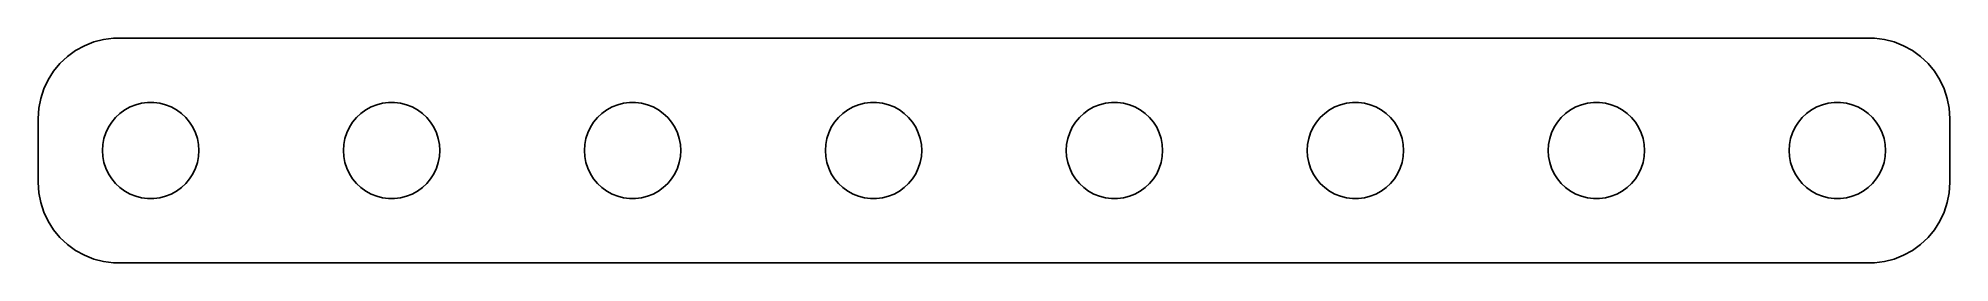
# Model space of a CAD drawing. Header units: metres. Extents: x -29.8 to 29.8, y -3.5 to 3.5.
import ezdxf

# ---------------------------------------------------------------- set-up
doc = ezdxf.new("R2010")
doc.units = ezdxf.units.M

msp = doc.modelspace()

# ---------------------------------------------------------------- linework, layer by layer
for p, q in [((-28.5896, 3.11081), (-28.8436, 2.92627)), ((-28.3144, 3.26205), (-28.5896, 3.11081)), ((-28.0225, 3.37764), (-28.3144, 3.26205)), ((-27.7184, 3.4557), (-28.0225, 3.37764)), ((-27.407, 3.49506), (-27.7184, 3.4557)), ((27.407, 3.49506), (-27.407, 3.49506)), ((27.7184, 3.4557), (27.407, 3.49506)), ((28.0225, 3.37764), (27.7184, 3.4557)), ((28.3144, 3.26205), (28.0225, 3.37764)), ((28.5896, 3.11081), (28.3144, 3.26205)), ((28.8436, 2.92627), (28.5896, 3.11081)), ((-29.2725, 2.46945), (-29.4408, 2.20438)), ((-29.0724, 2.71136), (-29.2725, 2.46945)), ((-28.8436, 2.92627), (-29.0724, 2.71136)), ((29.0724, 2.71136), (28.8436, 2.92627)), ((29.2725, 2.46945), (29.0724, 2.71136)), ((29.4408, 2.20438), (29.2725, 2.46945)), ((-29.5744, 1.9203), (-29.6714, 1.62172)), ((-29.4408, 2.20438), (-29.5744, 1.9203)), ((29.5744, 1.9203), (29.4408, 2.20438)), ((29.6714, 1.62172), (29.5744, 1.9203)), ((-29.7303, 1.31332), (-29.75, 1)), ((-29.6714, 1.62172), (-29.7303, 1.31332)), ((-27.2061, 1.15576), (-27.0537, 1.26648)), ((-27.0537, 1.26648), (-26.8887, 1.35724)), ((-26.8887, 1.35724), (-26.7135, 1.42657)), ((-26.7135, 1.42657), (-26.5311, 1.47342)), ((-26.5311, 1.47342), (-26.3442, 1.49704)), ((-26.3442, 1.49704), (-26.1558, 1.49704)), ((-26.1558, 1.49704), (-25.9689, 1.47342)), ((-25.9689, 1.47342), (-25.7865, 1.42657)), ((-25.7865, 1.42657), (-25.6113, 1.35724)), ((-25.6113, 1.35724), (-25.4463, 1.26648)), ((-25.4463, 1.26648), (-25.2939, 1.15576)), ((-19.7061, 1.15576), (-19.5537, 1.26648)), ((-19.5537, 1.26648), (-19.3887, 1.35724)), ((-19.3887, 1.35724), (-19.2135, 1.42657)), ((-19.2135, 1.42657), (-19.0311, 1.47342)), ((-19.0311, 1.47342), (-18.8442, 1.49704)), ((-18.8442, 1.49704), (-18.6558, 1.49704)), ((-18.6558, 1.49704), (-18.4689, 1.47342)), ((-18.4689, 1.47342), (-18.2865, 1.42657)), ((-18.2865, 1.42657), (-18.1113, 1.35724)), ((-18.1113, 1.35724), (-17.9463, 1.26648)), ((-17.9463, 1.26648), (-17.7939, 1.15576)), ((-12.2061, 1.15576), (-12.0537, 1.26648)), ((-12.0537, 1.26648), (-11.8887, 1.35724)), ((-11.8887, 1.35724), (-11.7135, 1.42657)), ((-11.7135, 1.42657), (-11.5311, 1.47342)), ((-11.5311, 1.47342), (-11.3442, 1.49704)), ((-11.3442, 1.49704), (-11.1558, 1.49704)), ((-11.1558, 1.49704), (-10.9689, 1.47342)), ((-10.9689, 1.47342), (-10.7865, 1.42657)), ((-10.7865, 1.42657), (-10.6113, 1.35724)), ((-10.6113, 1.35724), (-10.4463, 1.26648)), ((-10.4463, 1.26648), (-10.2939, 1.15576)), ((-4.70613, 1.15576), (-4.55373, 1.26648)), ((-4.55373, 1.26648), (-4.38866, 1.35724)), ((-4.38866, 1.35724), (-4.21352, 1.42657)), ((-4.21352, 1.42657), (-4.03107, 1.47342)), ((-4.03107, 1.47342), (-3.84418, 1.49704)), ((-3.84418, 1.49704), (-3.65581, 1.49704)), ((-3.65581, 1.49704), (-3.46892, 1.47342)), ((-3.46892, 1.47342), (-3.28647, 1.42657)), ((-3.28647, 1.42657), (-3.11133, 1.35724)), ((-3.11133, 1.35724), (-2.94626, 1.26648)), ((-2.94626, 1.26648), (-2.79385, 1.15576)), ((2.79385, 1.15576), (2.94626, 1.26648)), ((2.94626, 1.26648), (3.11133, 1.35724)), ((3.11133, 1.35724), (3.28647, 1.42657)), ((3.28647, 1.42657), (3.46892, 1.47342)), ((3.46892, 1.47342), (3.65581, 1.49704)), ((3.65581, 1.49704), (3.84418, 1.49704)), ((3.84418, 1.49704), (4.03107, 1.47342)), ((4.03107, 1.47342), (4.21352, 1.42657)), ((4.21352, 1.42657), (4.38866, 1.35724)), ((4.38866, 1.35724), (4.55373, 1.26648)), ((4.55373, 1.26648), (4.70613, 1.15576)), ((10.2939, 1.15576), (10.4463, 1.26648)), ((10.4463, 1.26648), (10.6113, 1.35724)), ((10.6113, 1.35724), (10.7865, 1.42657)), ((10.7865, 1.42657), (10.9689, 1.47342)), ((10.9689, 1.47342), (11.1558, 1.49704)), ((11.1558, 1.49704), (11.3442, 1.49704)), ((11.3442, 1.49704), (11.5311, 1.47342)), ((11.5311, 1.47342), (11.7135, 1.42657)), ((11.7135, 1.42657), (11.8887, 1.35724)), ((11.8887, 1.35724), (12.0537, 1.26648)), ((12.0537, 1.26648), (12.2061, 1.15576)), ((17.7939, 1.15576), (17.9463, 1.26648)), ((17.9463, 1.26648), (18.1113, 1.35724)), ((18.1113, 1.35724), (18.2865, 1.42657)), ((18.2865, 1.42657), (18.4689, 1.47342)), ((18.4689, 1.47342), (18.6558, 1.49704)), ((18.6558, 1.49704), (18.8442, 1.49704)), ((18.8442, 1.49704), (19.0311, 1.47342)), ((19.0311, 1.47342), (19.2135, 1.42657)), ((19.2135, 1.42657), (19.3887, 1.35724)), ((19.3887, 1.35724), (19.5537, 1.26648)), ((19.5537, 1.26648), (19.7061, 1.15576)), ((25.2939, 1.15576), (25.4463, 1.26648)), ((25.4463, 1.26648), (25.6113, 1.35724)), ((25.6113, 1.35724), (25.7865, 1.42657)), ((25.7865, 1.42657), (25.9689, 1.47342)), ((25.9689, 1.47342), (26.1558, 1.49704)), ((26.1558, 1.49704), (26.3442, 1.49704)), ((26.3442, 1.49704), (26.5311, 1.47342)), ((26.5311, 1.47342), (26.7135, 1.42657)), ((26.7135, 1.42657), (26.8887, 1.35724)), ((26.8887, 1.35724), (27.0537, 1.26648)), ((27.0537, 1.26648), (27.2061, 1.15576)), ((29.7303, 1.31332), (29.6714, 1.62172)), ((29.75, 1), (29.7303, 1.31332)), ((-29.75, 1), (-29.75, -1)), ((-27.6447, 0.552185), (-27.5645, 0.722626)), ((-27.5645, 0.722626), (-27.4635, 0.881668)), ((-27.4635, 0.881668), (-27.3434, 1.02681)), ((-27.3434, 1.02681), (-27.2061, 1.15576)), ((-25.2939, 1.15576), (-25.1565, 1.02681)), ((-25.1565, 1.02681), (-25.0365, 0.881668)), ((-25.0365, 0.881668), (-24.9355, 0.722626)), ((-24.9355, 0.722626), (-24.8553, 0.552185)), ((-20.1447, 0.552185), (-20.0645, 0.722626)), ((-20.0645, 0.722626), (-19.9635, 0.881668)), ((-19.9635, 0.881668), (-19.8434, 1.02681)), ((-19.8434, 1.02681), (-19.7061, 1.15576)), ((-17.7939, 1.15576), (-17.6565, 1.02681)), ((-17.6565, 1.02681), (-17.5365, 0.881668)), ((-17.5365, 0.881668), (-17.4355, 0.722626)), ((-17.4355, 0.722626), (-17.3553, 0.552185)), ((-12.6447, 0.552185), (-12.5645, 0.722626)), ((-12.5645, 0.722626), (-12.4635, 0.881668)), ((-12.4635, 0.881668), (-12.3434, 1.02681)), ((-12.3434, 1.02681), (-12.2061, 1.15576)), ((-10.2939, 1.15576), (-10.1565, 1.02681)), ((-10.1565, 1.02681), (-10.0365, 0.881668)), ((-10.0365, 0.881668), (-9.93553, 0.722626)), ((-9.93553, 0.722626), (-9.85533, 0.552185)), ((-5.14465, 0.552185), (-5.06445, 0.722626)), ((-5.06445, 0.722626), (-4.96352, 0.881668)), ((-4.96352, 0.881668), (-4.84344, 1.02681)), ((-4.84344, 1.02681), (-4.70613, 1.15576)), ((-2.79385, 1.15576), (-2.65654, 1.02681)), ((-2.65654, 1.02681), (-2.53647, 0.881668)), ((-2.53647, 0.881668), (-2.43553, 0.722626)), ((-2.43553, 0.722626), (-2.35533, 0.552185)), ((2.35533, 0.552185), (2.43553, 0.722626)), ((2.43553, 0.722626), (2.53647, 0.881668)), ((2.53647, 0.881668), (2.65654, 1.02681)), ((2.65654, 1.02681), (2.79385, 1.15576)), ((4.70613, 1.15576), (4.84344, 1.02681)), ((4.84344, 1.02681), (4.96352, 0.881668)), ((4.96352, 0.881668), (5.06445, 0.722626)), ((5.06445, 0.722626), (5.14465, 0.552185)), ((9.85533, 0.552185), (9.93553, 0.722626)), ((9.93553, 0.722626), (10.0365, 0.881668)), ((10.0365, 0.881668), (10.1565, 1.02681)), ((10.1565, 1.02681), (10.2939, 1.15576)), ((12.2061, 1.15576), (12.3434, 1.02681)), ((12.3434, 1.02681), (12.4635, 0.881668)), ((12.4635, 0.881668), (12.5645, 0.722626)), ((12.5645, 0.722626), (12.6447, 0.552185)), ((17.3553, 0.552185), (17.4355, 0.722626)), ((17.4355, 0.722626), (17.5365, 0.881668)), ((17.5365, 0.881668), (17.6565, 1.02681)), ((17.6565, 1.02681), (17.7939, 1.15576)), ((19.7061, 1.15576), (19.8434, 1.02681)), ((19.8434, 1.02681), (19.9635, 0.881668)), ((19.9635, 0.881668), (20.0645, 0.722626)), ((20.0645, 0.722626), (20.1447, 0.552185)), ((24.8553, 0.552185), (24.9355, 0.722626)), ((24.9355, 0.722626), (25.0365, 0.881668)), ((25.0365, 0.881668), (25.1565, 1.02681)), ((25.1565, 1.02681), (25.2939, 1.15576)), ((27.2061, 1.15576), (27.3434, 1.02681)), ((27.3434, 1.02681), (27.4635, 0.881668)), ((27.4635, 0.881668), (27.5645, 0.722626)), ((27.5645, 0.722626), (27.6447, 0.552185)), ((29.75, -1), (29.75, 1)), ((-27.75, 0), (-27.7382, 0.187988)), ((-27.7382, -0.187988), (-27.75, 0)), ((-27.7382, 0.187988), (-27.7029, 0.373032)), ((-27.7029, 0.373032), (-27.6447, 0.552185)), ((-24.8553, 0.552185), (-24.7971, 0.373032)), ((-24.7971, 0.373032), (-24.7618, 0.187988)), ((-24.7618, 0.187988), (-24.75, 0)), ((-24.75, 0), (-24.7618, -0.187988)), ((-20.25, 0), (-20.2382, 0.187988)), ((-20.2382, -0.187988), (-20.25, 0)), ((-20.2382, 0.187988), (-20.2029, 0.373032)), ((-20.2029, 0.373032), (-20.1447, 0.552185)), ((-17.3553, 0.552185), (-17.2971, 0.373032)), ((-17.2971, 0.373032), (-17.2618, 0.187988)), ((-17.2618, 0.187988), (-17.25, 0)), ((-17.25, 0), (-17.2618, -0.187988)), ((-12.75, 0), (-12.7382, 0.187988)), ((-12.7382, -0.187988), (-12.75, 0)), ((-12.7382, 0.187988), (-12.7029, 0.373032)), ((-12.7029, 0.373032), (-12.6447, 0.552185)), ((-9.85533, 0.552185), (-9.79712, 0.373032)), ((-9.79712, 0.373032), (-9.76183, 0.187988)), ((-9.76183, 0.187988), (-9.75, 0)), ((-9.75, 0), (-9.76183, -0.187988)), ((-5.25, 0), (-5.23816, 0.187988)), ((-5.23816, -0.187988), (-5.25, 0)), ((-5.23816, 0.187988), (-5.20287, 0.373032)), ((-5.20287, 0.373032), (-5.14465, 0.552185)), ((-2.35533, 0.552185), (-2.29712, 0.373032)), ((-2.29712, 0.373032), (-2.26183, 0.187988)), ((-2.26183, 0.187988), (-2.25, 0)), ((-2.25, 0), (-2.26183, -0.187988)), ((2.25, 0), (2.26183, 0.187988)), ((2.26183, -0.187988), (2.25, 0)), ((2.26183, 0.187988), (2.29712, 0.373032)), ((2.29712, 0.373032), (2.35533, 0.552185)), ((5.14465, 0.552185), (5.20287, 0.373032)), ((5.20287, 0.373032), (5.23816, 0.187988)), ((5.23816, 0.187988), (5.25, 0)), ((5.25, 0), (5.23816, -0.187988)), ((9.75, 0), (9.76183, 0.187988)), ((9.76183, -0.187988), (9.75, 0)), ((9.76183, 0.187988), (9.79712, 0.373032)), ((9.79712, 0.373032), (9.85533, 0.552185)), ((12.6447, 0.552185), (12.7029, 0.373032)), ((12.7029, 0.373032), (12.7382, 0.187988)), ((12.7382, 0.187988), (12.75, 0)), ((12.75, 0), (12.7382, -0.187988)), ((17.25, 0), (17.2618, 0.187988)), ((17.2618, -0.187988), (17.25, 0)), ((17.2618, 0.187988), (17.2971, 0.373032)), ((17.2971, 0.373032), (17.3553, 0.552185)), ((20.1447, 0.552185), (20.2029, 0.373032)), ((20.2029, 0.373032), (20.2382, 0.187988)), ((20.2382, 0.187988), (20.25, 0)), ((20.25, 0), (20.2382, -0.187988)), ((24.75, 0), (24.7618, 0.187988)), ((24.7618, -0.187988), (24.75, 0)), ((24.7618, 0.187988), (24.7971, 0.373032)), ((24.7971, 0.373032), (24.8553, 0.552185)), ((27.6447, 0.552185), (27.7029, 0.373032)), ((27.7029, 0.373032), (27.7382, 0.187988)), ((27.7382, 0.187988), (27.75, 0)), ((27.75, 0), (27.7382, -0.187988)), ((-27.7029, -0.373032), (-27.7382, -0.187988)), ((-27.6447, -0.552185), (-27.7029, -0.373032)), ((-27.5645, -0.722626), (-27.6447, -0.552185)), ((-24.8553, -0.552185), (-24.9355, -0.722626)), ((-24.7971, -0.373032), (-24.8553, -0.552185)), ((-24.7618, -0.187988), (-24.7971, -0.373032)), ((-20.2029, -0.373032), (-20.2382, -0.187988)), ((-20.1447, -0.552185), (-20.2029, -0.373032)), ((-20.0645, -0.722626), (-20.1447, -0.552185)), ((-17.3553, -0.552185), (-17.4355, -0.722626)), ((-17.2971, -0.373032), (-17.3553, -0.552185)), ((-17.2618, -0.187988), (-17.2971, -0.373032)), ((-12.7029, -0.373032), (-12.7382, -0.187988)), ((-12.6447, -0.552185), (-12.7029, -0.373032)), ((-12.5645, -0.722626), (-12.6447, -0.552185)), ((-9.85533, -0.552185), (-9.93553, -0.722626)), ((-9.79712, -0.373032), (-9.85533, -0.552185)), ((-9.76183, -0.187988), (-9.79712, -0.373032)), ((-5.20287, -0.373032), (-5.23816, -0.187988)), ((-5.14465, -0.552185), (-5.20287, -0.373032)), ((-5.06445, -0.722626), (-5.14465, -0.552185)), ((-2.35533, -0.552185), (-2.43553, -0.722626)), ((-2.29712, -0.373032), (-2.35533, -0.552185)), ((-2.26183, -0.187988), (-2.29712, -0.373032)), ((2.29712, -0.373032), (2.26183, -0.187988)), ((2.35533, -0.552185), (2.29712, -0.373032)), ((2.43553, -0.722626), (2.35533, -0.552185)), ((5.14465, -0.552185), (5.06445, -0.722626)), ((5.20287, -0.373032), (5.14465, -0.552185)), ((5.23816, -0.187988), (5.20287, -0.373032)), ((9.79712, -0.373032), (9.76183, -0.187988)), ((9.85533, -0.552185), (9.79712, -0.373032)), ((9.93553, -0.722626), (9.85533, -0.552185)), ((12.6447, -0.552185), (12.5645, -0.722626)), ((12.7029, -0.373032), (12.6447, -0.552185)), ((12.7382, -0.187988), (12.7029, -0.373032)), ((17.2971, -0.373032), (17.2618, -0.187988)), ((17.3553, -0.552185), (17.2971, -0.373032)), ((17.4355, -0.722626), (17.3553, -0.552185)), ((20.1447, -0.552185), (20.0645, -0.722626)), ((20.2029, -0.373032), (20.1447, -0.552185)), ((20.2382, -0.187988), (20.2029, -0.373032)), ((24.7971, -0.373032), (24.7618, -0.187988)), ((24.8553, -0.552185), (24.7971, -0.373032)), ((24.9355, -0.722626), (24.8553, -0.552185)), ((27.6447, -0.552185), (27.5645, -0.722626)), ((27.7029, -0.373032), (27.6447, -0.552185)), ((27.7382, -0.187988), (27.7029, -0.373032)), ((-29.75, -1), (-29.7303, -1.31332)), ((-27.4635, -0.881668), (-27.5645, -0.722626)), ((-27.3434, -1.02681), (-27.4635, -0.881668)), ((-27.2061, -1.15576), (-27.3434, -1.02681)), ((-27.0537, -1.26648), (-27.2061, -1.15576)), ((-25.2939, -1.15576), (-25.4463, -1.26648)), ((-25.1565, -1.02681), (-25.2939, -1.15576)), ((-25.0365, -0.881668), (-25.1565, -1.02681)), ((-24.9355, -0.722626), (-25.0365, -0.881668)), ((-19.9635, -0.881668), (-20.0645, -0.722626)), ((-19.8434, -1.02681), (-19.9635, -0.881668)), ((-19.7061, -1.15576), (-19.8434, -1.02681)), ((-19.5537, -1.26648), (-19.7061, -1.15576)), ((-17.7939, -1.15576), (-17.9463, -1.26648)), ((-17.6565, -1.02681), (-17.7939, -1.15576)), ((-17.5365, -0.881668), (-17.6565, -1.02681)), ((-17.4355, -0.722626), (-17.5365, -0.881668)), ((-12.4635, -0.881668), (-12.5645, -0.722626)), ((-12.3434, -1.02681), (-12.4635, -0.881668)), ((-12.2061, -1.15576), (-12.3434, -1.02681)), ((-12.0537, -1.26648), (-12.2061, -1.15576)), ((-10.2939, -1.15576), (-10.4463, -1.26648)), ((-10.1565, -1.02681), (-10.2939, -1.15576)), ((-10.0365, -0.881668), (-10.1565, -1.02681)), ((-9.93553, -0.722626), (-10.0365, -0.881668)), ((-4.96352, -0.881668), (-5.06445, -0.722626)), ((-4.84344, -1.02681), (-4.96352, -0.881668)), ((-4.70613, -1.15576), (-4.84344, -1.02681)), ((-4.55373, -1.26648), (-4.70613, -1.15576)), ((-2.79385, -1.15576), (-2.94626, -1.26648)), ((-2.65654, -1.02681), (-2.79385, -1.15576)), ((-2.53647, -0.881668), (-2.65654, -1.02681)), ((-2.43553, -0.722626), (-2.53647, -0.881668)), ((2.53647, -0.881668), (2.43553, -0.722626)), ((2.65654, -1.02681), (2.53647, -0.881668)), ((2.79385, -1.15576), (2.65654, -1.02681)), ((2.94626, -1.26648), (2.79385, -1.15576)), ((4.70613, -1.15576), (4.55373, -1.26648)), ((4.84344, -1.02681), (4.70613, -1.15576)), ((4.96352, -0.881668), (4.84344, -1.02681)), ((5.06445, -0.722626), (4.96352, -0.881668)), ((10.0365, -0.881668), (9.93553, -0.722626)), ((10.1565, -1.02681), (10.0365, -0.881668)), ((10.2939, -1.15576), (10.1565, -1.02681)), ((10.4463, -1.26648), (10.2939, -1.15576)), ((12.2061, -1.15576), (12.0537, -1.26648)), ((12.3434, -1.02681), (12.2061, -1.15576)), ((12.4635, -0.881668), (12.3434, -1.02681)), ((12.5645, -0.722626), (12.4635, -0.881668)), ((17.5365, -0.881668), (17.4355, -0.722626)), ((17.6565, -1.02681), (17.5365, -0.881668)), ((17.7939, -1.15576), (17.6565, -1.02681)), ((17.9463, -1.26648), (17.7939, -1.15576)), ((19.7061, -1.15576), (19.5537, -1.26648)), ((19.8434, -1.02681), (19.7061, -1.15576)), ((19.9635, -0.881668), (19.8434, -1.02681)), ((20.0645, -0.722626), (19.9635, -0.881668)), ((25.0365, -0.881668), (24.9355, -0.722626)), ((25.1565, -1.02681), (25.0365, -0.881668)), ((25.2939, -1.15576), (25.1565, -1.02681)), ((25.4463, -1.26648), (25.2939, -1.15576)), ((27.2061, -1.15576), (27.0537, -1.26648)), ((27.3434, -1.02681), (27.2061, -1.15576)), ((27.4635, -0.881668), (27.3434, -1.02681)), ((27.5645, -0.722626), (27.4635, -0.881668)), ((29.7303, -1.31332), (29.75, -1)), ((-29.7303, -1.31332), (-29.6714, -1.62172)), ((-29.6714, -1.62172), (-29.5744, -1.9203)), ((-26.8887, -1.35724), (-27.0537, -1.26648)), ((-26.7135, -1.42657), (-26.8887, -1.35724)), ((-26.5311, -1.47342), (-26.7135, -1.42657)), ((-26.3442, -1.49704), (-26.5311, -1.47342)), ((-26.1558, -1.49704), (-26.3442, -1.49704)), ((-25.9689, -1.47342), (-26.1558, -1.49704)), ((-25.7865, -1.42657), (-25.9689, -1.47342)), ((-25.6113, -1.35724), (-25.7865, -1.42657)), ((-25.4463, -1.26648), (-25.6113, -1.35724)), ((-19.3887, -1.35724), (-19.5537, -1.26648)), ((-19.2135, -1.42657), (-19.3887, -1.35724)), ((-19.0311, -1.47342), (-19.2135, -1.42657)), ((-18.8442, -1.49704), (-19.0311, -1.47342)), ((-18.6558, -1.49704), (-18.8442, -1.49704)), ((-18.4689, -1.47342), (-18.6558, -1.49704)), ((-18.2865, -1.42657), (-18.4689, -1.47342)), ((-18.1113, -1.35724), (-18.2865, -1.42657)), ((-17.9463, -1.26648), (-18.1113, -1.35724)), ((-11.8887, -1.35724), (-12.0537, -1.26648)), ((-11.7135, -1.42657), (-11.8887, -1.35724)), ((-11.5311, -1.47342), (-11.7135, -1.42657)), ((-11.3442, -1.49704), (-11.5311, -1.47342)), ((-11.1558, -1.49704), (-11.3442, -1.49704)), ((-10.9689, -1.47342), (-11.1558, -1.49704)), ((-10.7865, -1.42657), (-10.9689, -1.47342)), ((-10.6113, -1.35724), (-10.7865, -1.42657)), ((-10.4463, -1.26648), (-10.6113, -1.35724)), ((-4.38866, -1.35724), (-4.55373, -1.26648)), ((-4.21352, -1.42657), (-4.38866, -1.35724)), ((-4.03107, -1.47342), (-4.21352, -1.42657)), ((-3.84418, -1.49704), (-4.03107, -1.47342)), ((-3.65581, -1.49704), (-3.84418, -1.49704)), ((-3.46892, -1.47342), (-3.65581, -1.49704)), ((-3.28647, -1.42657), (-3.46892, -1.47342)), ((-3.11133, -1.35724), (-3.28647, -1.42657)), ((-2.94626, -1.26648), (-3.11133, -1.35724)), ((3.11133, -1.35724), (2.94626, -1.26648)), ((3.28647, -1.42657), (3.11133, -1.35724)), ((3.46892, -1.47342), (3.28647, -1.42657)), ((3.65581, -1.49704), (3.46892, -1.47342)), ((3.84418, -1.49704), (3.65581, -1.49704)), ((4.03107, -1.47342), (3.84418, -1.49704)), ((4.21352, -1.42657), (4.03107, -1.47342)), ((4.38866, -1.35724), (4.21352, -1.42657)), ((4.55373, -1.26648), (4.38866, -1.35724)), ((10.6113, -1.35724), (10.4463, -1.26648)), ((10.7865, -1.42657), (10.6113, -1.35724)), ((10.9689, -1.47342), (10.7865, -1.42657)), ((11.1558, -1.49704), (10.9689, -1.47342)), ((11.3442, -1.49704), (11.1558, -1.49704)), ((11.5311, -1.47342), (11.3442, -1.49704)), ((11.7135, -1.42657), (11.5311, -1.47342)), ((11.8887, -1.35724), (11.7135, -1.42657)), ((12.0537, -1.26648), (11.8887, -1.35724)), ((18.1113, -1.35724), (17.9463, -1.26648)), ((18.2865, -1.42657), (18.1113, -1.35724)), ((18.4689, -1.47342), (18.2865, -1.42657)), ((18.6558, -1.49704), (18.4689, -1.47342)), ((18.8442, -1.49704), (18.6558, -1.49704)), ((19.0311, -1.47342), (18.8442, -1.49704)), ((19.2135, -1.42657), (19.0311, -1.47342)), ((19.3887, -1.35724), (19.2135, -1.42657)), ((19.5537, -1.26648), (19.3887, -1.35724)), ((25.6113, -1.35724), (25.4463, -1.26648)), ((25.7865, -1.42657), (25.6113, -1.35724)), ((25.9689, -1.47342), (25.7865, -1.42657)), ((26.1558, -1.49704), (25.9689, -1.47342)), ((26.3442, -1.49704), (26.1558, -1.49704)), ((26.5311, -1.47342), (26.3442, -1.49704)), ((26.7135, -1.42657), (26.5311, -1.47342)), ((26.8887, -1.35724), (26.7135, -1.42657)), ((27.0537, -1.26648), (26.8887, -1.35724)), ((29.5744, -1.9203), (29.6714, -1.62172)), ((29.6714, -1.62172), (29.7303, -1.31332)), ((-29.5744, -1.9203), (-29.4408, -2.20438)), ((-29.4408, -2.20438), (-29.2725, -2.46945)), ((29.2725, -2.46945), (29.4408, -2.20438)), ((29.4408, -2.20438), (29.5744, -1.9203)), ((-29.2725, -2.46945), (-29.0724, -2.71136)), ((-29.0724, -2.71136), (-28.8436, -2.92627)), ((-28.8436, -2.92627), (-28.5896, -3.11081)), ((28.5896, -3.11081), (28.8436, -2.92627)), ((28.8436, -2.92627), (29.0724, -2.71136)), ((29.0724, -2.71136), (29.2725, -2.46945)), ((-28.5896, -3.11081), (-28.3144, -3.26205)), ((-28.3144, -3.26205), (-28.0225, -3.37764)), ((-28.0225, -3.37764), (-27.7184, -3.4557)), ((-27.7184, -3.4557), (-27.407, -3.49506)), ((-27.407, -3.49506), (27.407, -3.49506)), ((27.407, -3.49506), (27.7184, -3.4557)), ((27.7184, -3.4557), (28.0225, -3.37764)), ((28.0225, -3.37764), (28.3144, -3.26205)), ((28.3144, -3.26205), (28.5896, -3.11081))]:
    msp.add_line(p, q)

doc.saveas('drawing.dxf')
